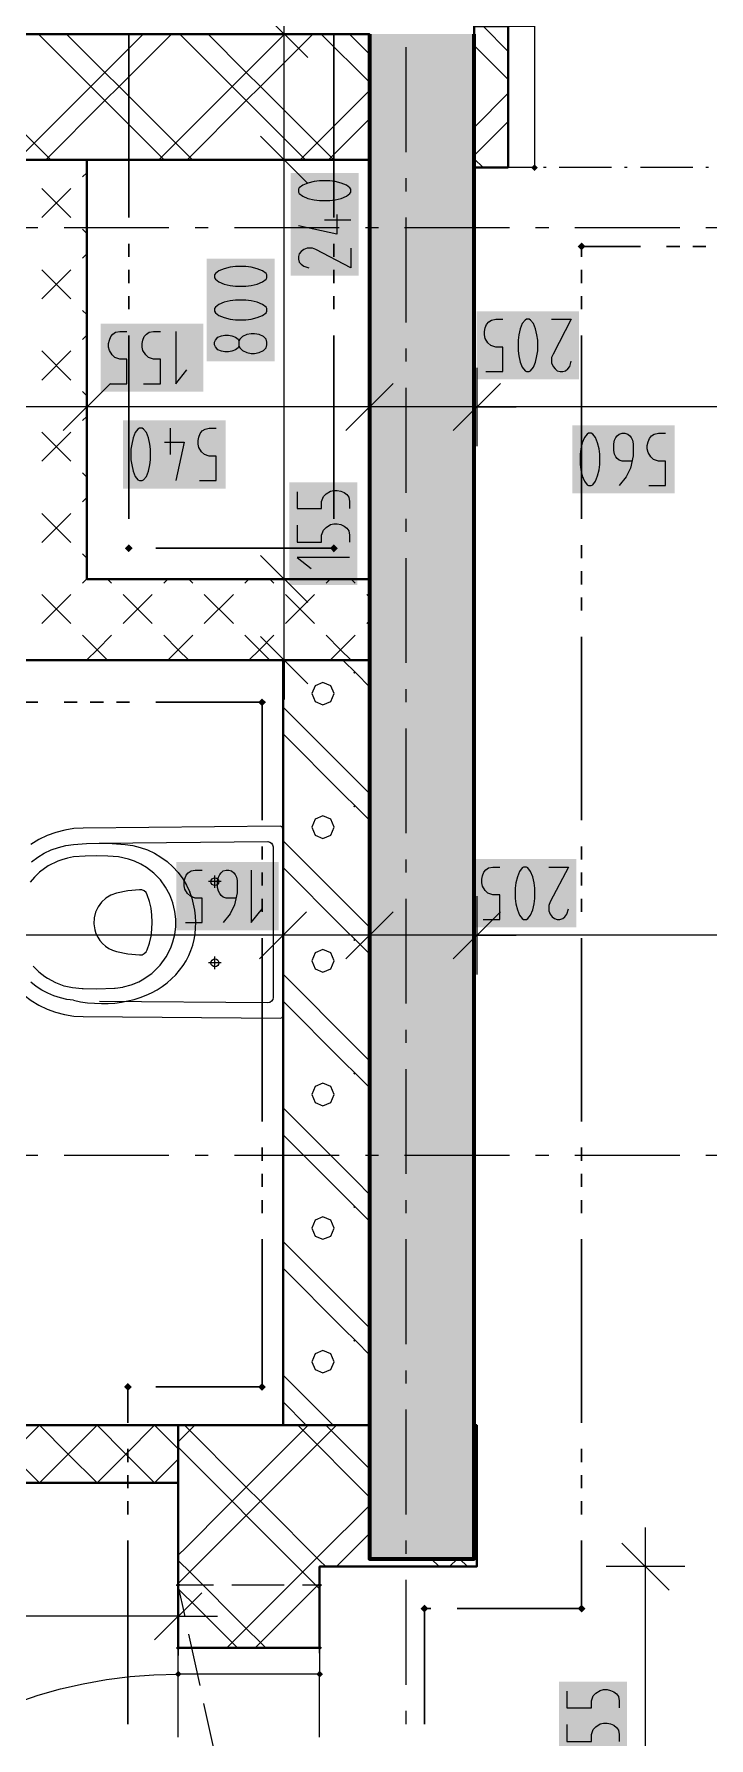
# Model space of a CAD drawing. Header units: millimetres. Extents: x 0 to 594, y 0 to 420.
# Drawn here: x 126.29 to 139.31, y 231.09 to 263.96 of the extents above; entities that cross this region are included whole.
import ezdxf

# ---------------------------------------------------------------- set-up
doc = ezdxf.new("R2010")
doc.units = ezdxf.units.MM
doc.header["$LTSCALE"] = 8
for name, color, linetype in [('PDF_Dvere', 7, 'Continuous'), ('PDF_Instalacni prizdivky', 7, 'Continuous'), ('PDF_Koty delkove', 7, 'Continuous'), ('PDF_Osy hlavni', 7, 'Continuous'), ('PDF_Pozarni useky', 7, 'Continuous'), ('PDF_Preklady', 7, 'Continuous'), ('PDF_Pricky CP', 7, 'Continuous'), ('PDF_Pricky zdene', 7, 'Continuous'), ('PDF_Sanita', 7, 'Continuous'), ('PDF_Steny akusticke', 7, 'Continuous'), ('PDF_Steny obvodove nosne', 7, 'Continuous')]:
    doc.layers.add(name, color=color, linetype=linetype)

msp = doc.modelspace()

# ---------------------------------------------------------------- linework, layer by layer
at = {"layer": 'PDF_Dvere', "lineweight": 25}
for points in [[(135.945, 261.386), (135.44, 261.386), (135.44, 264.115), (135.945, 264.115)], [(131.8, 232.826), (131.8, 232.32), (129.071, 232.32), (129.071, 232.826)]]:
    msp.add_lwpolyline(points, close=True, dxfattribs=at)
for points in [[(136.17, 261.386), (136.119, 261.386)], [(137.434, 261.386), (136.423, 261.386)], [(137.737, 261.386), (137.686, 261.386)], [(139.001, 261.386), (137.99, 261.386)], [(139.304, 261.386), (139.253, 261.386)], [(129.071, 231.105), (129.071, 232.116)], [(131.8, 231.105), (131.8, 232.116)]]:
    msp.add_lwpolyline(points, dxfattribs=at)
msp.add_lwpolyline([(129.071, 223.222), (119.972, 223.222, -0.414213), (129.071, 232.32)], format="xyb", dxfattribs=at)
at = {"layer": 'PDF_Dvere', "lineweight": 25, "transparency": 33554559}
for points in [[(136.009, 261.386), (135.945, 261.322), (135.945, 261.449), (135.882, 261.386)], [(129.071, 232.257), (129.008, 232.32), (129.134, 232.32), (129.071, 232.383)], [(131.8, 232.257), (131.737, 232.32), (131.864, 232.32), (131.8, 232.383)]]:
    msp.add_solid(points, dxfattribs=at)
at = {"layer": 'PDF_Instalacni prizdivky', "lineweight": 40}
msp.add_lwpolyline([(132.761, 237.122), (132.761, 251.882), (131.093, 251.882), (131.093, 237.122)], close=True, dxfattribs=at)
at = {"layer": 'PDF_Instalacni prizdivky', "lineweight": 9}
for points in [[(132.508, 251.625), (132.25, 251.882)], [(132.761, 251.372), (132.508, 251.625)], [(131.864, 251.454), (131.711, 251.391), (131.647, 251.238), (131.711, 251.085)], [(131.711, 251.085), (131.864, 251.021), (132.017, 251.085), (132.08, 251.238), (132.017, 251.391), (131.864, 251.454)], [(132.761, 249.31), (132.508, 249.562), (131.093, 250.978)], [(132.25, 249.304), (131.093, 250.462)], [(132.508, 249.047), (132.25, 249.304)], [(132.761, 248.794), (132.508, 249.047)], [(132.761, 246.732), (132.508, 246.984), (131.093, 248.4)], [(132.508, 246.469), (132.25, 246.726), (131.093, 247.884)], [(132.761, 246.216), (132.508, 246.469)], [(132.761, 244.154), (132.508, 244.406), (131.093, 245.822)], [(132.25, 244.149), (131.093, 245.306)], [(132.508, 243.891), (132.25, 244.149)], [(132.761, 243.638), (132.508, 243.891)], [(132.761, 241.576), (132.508, 241.828), (131.093, 243.244)], [(132.25, 241.571), (131.093, 242.728)], [(132.508, 241.313), (132.25, 241.571)], [(132.761, 241.06), (132.508, 241.313)], [(132.761, 238.998), (132.508, 239.25), (131.093, 240.666)], [(132.25, 238.993), (131.093, 240.15)], [(132.508, 238.735), (132.25, 238.993)], [(132.761, 238.482), (132.508, 238.735)], [(132.058, 237.122), (131.093, 238.088)], [(131.543, 237.122), (131.093, 237.572)]]:
    msp.add_lwpolyline(points, dxfattribs=at)
for points in [[(131.864, 248.877), (131.711, 248.813), (131.647, 248.66), (131.711, 248.507), (131.864, 248.443), (132.017, 248.507), (132.08, 248.66), (132.017, 248.813)], [(131.864, 246.299), (131.711, 246.235), (131.647, 246.082), (131.711, 245.929), (131.864, 245.865), (132.017, 245.929), (132.08, 246.082), (132.017, 246.235)], [(131.864, 243.721), (131.711, 243.657), (131.647, 243.504), (131.711, 243.351), (131.864, 243.287), (132.017, 243.351), (132.08, 243.504), (132.017, 243.657)], [(131.864, 241.143), (131.711, 241.079), (131.647, 240.926), (131.711, 240.773), (131.864, 240.71), (132.017, 240.773), (132.08, 240.926), (132.017, 241.079)], [(131.864, 238.565), (131.711, 238.501), (131.647, 238.348), (131.711, 238.195), (131.864, 238.132), (132.017, 238.195), (132.08, 238.348), (132.017, 238.501)]]:
    msp.add_lwpolyline(points, close=True, dxfattribs=at)
at = {"layer": 'PDF_Instalacni prizdivky', "lineweight": 9, "transparency": 33554559}
for points in [[(132.47, 251.62), (132.447, 251.643), (132.492, 251.643), (132.47, 251.665)], [(132.47, 249.042), (132.447, 249.065), (132.492, 249.065), (132.47, 249.087)], [(132.47, 246.464), (132.447, 246.487), (132.492, 246.487), (132.47, 246.509)], [(132.47, 243.886), (132.447, 243.909), (132.492, 243.909), (132.47, 243.932)], [(132.47, 241.308), (132.447, 241.331), (132.492, 241.331), (132.47, 241.354)], [(132.47, 238.73), (132.447, 238.753), (132.492, 238.753), (132.47, 238.776)]]:
    msp.add_solid(points, dxfattribs=at)
at = {"layer": 'PDF_Koty delkove', "lineweight": 18}
for points in [[(131.115, 251.882), (131.115, 253.449), (131.115, 254.51), (131.115, 256.535), (131.115, 261.537), (131.115, 262.149), (131.115, 263.963), (131.115, 269.372), (131.115, 270.939)], [(131.57, 263.509), (130.66, 264.418)], [(131.874, 263.963), (131.115, 263.963), (130.357, 263.963)], [(131.57, 261.082), (130.66, 261.992)], [(131.874, 261.537), (131.115, 261.537), (130.357, 261.537)], [(132.131, 260.482), (132.131, 260.103), (131.39, 260.266)], [(132.401, 260.374), (131.896, 260.374)], [(131.407, 259.726), (131.39, 259.672), (131.39, 259.618), (131.407, 259.564), (131.441, 259.523), (131.492, 259.483), (131.592, 259.455)], [(132.401, 259.834), (132.401, 259.455), (131.727, 259.807), (131.659, 259.834), (131.558, 259.834), (131.492, 259.807), (131.441, 259.766), (131.407, 259.726)], [(129.788, 258.695), (129.772, 258.668), (129.772, 258.614), (129.788, 258.587), (129.856, 258.533), (129.957, 258.493), (130.075, 258.465), (130.175, 258.452), (130.377, 258.452), (130.478, 258.465), (130.597, 258.493), (130.698, 258.533), (130.765, 258.587), (130.783, 258.614), (130.783, 258.668), (130.765, 258.695), (130.698, 258.749), (130.597, 258.789), (130.478, 258.816), (130.377, 258.83)], [(130.377, 258.83), (130.175, 258.83), (130.075, 258.816), (129.957, 258.789), (129.856, 258.749), (129.788, 258.695)], [(135.008, 257.451), (135.332, 257.451), (135.332, 257.922), (135.197, 257.922), (135.103, 257.957), (135.048, 258.007), (134.995, 258.091), (134.981, 258.158), (134.981, 258.225), (134.995, 258.293), (135.022, 258.36), (135.062, 258.41), (135.116, 258.445), (135.197, 258.462), (135.332, 258.462)], [(135.994, 257.754), (136.008, 257.854), (136.008, 258.057), (135.994, 258.158), (135.966, 258.276), (135.926, 258.377), (135.872, 258.445), (135.845, 258.462), (135.791, 258.462), (135.764, 258.445), (135.71, 258.377), (135.67, 258.276), (135.643, 258.158), (135.629, 258.057)], [(136.277, 258.462), (136.656, 258.462), (136.304, 257.788), (136.277, 257.72), (136.277, 257.619), (136.304, 257.552), (136.345, 257.502), (136.385, 257.467), (136.439, 257.451), (136.493, 257.451), (136.547, 257.467), (136.588, 257.502), (136.628, 257.552), (136.656, 257.652)], [(127.755, 257.217), (128.079, 257.217), (128.079, 257.688), (127.943, 257.688), (127.849, 257.722), (127.795, 257.773), (127.742, 257.857), (127.728, 257.923), (127.728, 257.991), (127.742, 258.059), (127.768, 258.126), (127.809, 258.176), (127.862, 258.211), (127.943, 258.228), (128.079, 258.228)], [(128.403, 257.217), (128.727, 257.217), (128.727, 257.688), (128.591, 257.688), (128.497, 257.722), (128.443, 257.773), (128.39, 257.857), (128.376, 257.923), (128.376, 257.991), (128.39, 258.059), (128.416, 258.126), (128.457, 258.176), (128.51, 258.211), (128.591, 258.228), (128.727, 258.228)], [(129.024, 258.228), (129.024, 257.217), (129.239, 257.486)], [(130.243, 257.939), (130.226, 257.912), (130.175, 257.872), (130.108, 257.845), (130.041, 257.831), (129.973, 257.831), (129.906, 257.845), (129.838, 257.872), (129.788, 257.926), (129.772, 257.966), (129.772, 258.02), (129.788, 258.06), (129.838, 258.115), (129.906, 258.141), (129.973, 258.155), (130.041, 258.155), (130.108, 258.141), (130.175, 258.115), (130.226, 258.074), (130.243, 258.047)], [(135.629, 258.057), (135.629, 257.854), (135.643, 257.754), (135.67, 257.636), (135.71, 257.535), (135.764, 257.467), (135.791, 257.451), (135.845, 257.451), (135.872, 257.467), (135.926, 257.535), (135.966, 257.636), (135.994, 257.754)], [(127.307, 257.527), (127.307, 256.769), (127.307, 256.01)], [(132.761, 257.527), (132.761, 256.769), (132.761, 256.01)], [(134.833, 257.527), (134.833, 256.769), (134.833, 256.01)], [(134.833, 257.527), (134.833, 256.769), (134.833, 256.01)], [(127.762, 257.224), (126.852, 256.314)], [(133.216, 257.224), (132.306, 256.314)], [(135.288, 257.224), (134.378, 256.314)], [(135.288, 257.224), (134.378, 256.314)], [(134.833, 256.769), (132.761, 256.769), (131.508, 256.769), (127.307, 256.769), (125.74, 256.769), (122.609, 256.769), (111.462, 256.769), (108.553, 256.769), (107.032, 256.769), (104.707, 256.769), (101.879, 256.769)], [(134.833, 256.769), (134.075, 256.769)], [(134.833, 256.769), (135.592, 256.769)], [(272.881, 256.769), (216.974, 256.769), (209.19, 256.769), (201.81, 256.769), (163.798, 256.769), (162.332, 256.769), (149.594, 256.769), (140.495, 256.769), (134.833, 256.769)], [(128.159, 255.952), (128.159, 255.75), (128.173, 255.65), (128.2, 255.532), (128.24, 255.43), (128.294, 255.363), (128.321, 255.347), (128.375, 255.347), (128.402, 255.363), (128.456, 255.43), (128.496, 255.532), (128.524, 255.65), (128.538, 255.75), (128.538, 255.952), (128.524, 256.053), (128.496, 256.172), (128.456, 256.273), (128.402, 256.34), (128.375, 256.358), (128.321, 256.358), (128.294, 256.34), (128.24, 256.273), (128.2, 256.172), (128.173, 256.053), (128.159, 255.952)], [(128.915, 256.358), (128.915, 255.852)], [(129.482, 255.347), (129.806, 255.347), (129.806, 255.818), (129.671, 255.818), (129.577, 255.852), (129.523, 255.903), (129.469, 255.987), (129.455, 256.053), (129.455, 256.121), (129.469, 256.189), (129.496, 256.255), (129.536, 256.306), (129.59, 256.34), (129.671, 256.358), (129.806, 256.358)], [(137.191, 255.959), (137.164, 256.077), (137.123, 256.178), (137.07, 256.246), (137.042, 256.263), (136.989, 256.263), (136.961, 256.246), (136.908, 256.178), (136.867, 256.077), (136.841, 255.959), (136.827, 255.858)], [(137.826, 255.723), (137.637, 255.723), (137.583, 255.741), (137.542, 255.774), (137.515, 255.808), (137.489, 255.858), (137.475, 255.926), (137.475, 256.06), (137.489, 256.128), (137.515, 256.178), (137.542, 256.212), (137.583, 256.246), (137.637, 256.263), (137.69, 256.263), (137.745, 256.246), (137.785, 256.212), (137.812, 256.178), (137.839, 256.128), (137.853, 256.06), (137.853, 255.824), (137.799, 255.589), (137.718, 255.42), (137.583, 255.252)], [(138.15, 255.252), (138.474, 255.252), (138.474, 255.723), (138.338, 255.723), (138.244, 255.758), (138.19, 255.808), (138.137, 255.892), (138.123, 255.959), (138.123, 256.027), (138.137, 256.094), (138.163, 256.161), (138.204, 256.212), (138.257, 256.246), (138.338, 256.263), (138.474, 256.263)], [(128.807, 256.088), (129.186, 256.088), (129.023, 255.347)], [(136.827, 255.858), (136.827, 255.656), (136.841, 255.556), (136.867, 255.437), (136.908, 255.336), (136.961, 255.268), (136.989, 255.252), (137.042, 255.252), (137.07, 255.268), (137.123, 255.336), (137.164, 255.437), (137.191, 255.556), (137.205, 255.656), (137.205, 255.858), (137.191, 255.959)], [(131.367, 255.134), (131.367, 254.81), (131.838, 254.81), (131.838, 254.945), (131.872, 255.039), (131.923, 255.093), (132.007, 255.146), (132.074, 255.16), (132.141, 255.16)], [(132.141, 255.16), (132.209, 255.146), (132.276, 255.12), (132.326, 255.079), (132.361, 255.026), (132.378, 254.945), (132.378, 254.81)], [(131.367, 254.485), (131.367, 254.161), (131.838, 254.161), (131.838, 254.297), (131.872, 254.391), (131.923, 254.445), (132.007, 254.498), (132.074, 254.512), (132.141, 254.512), (132.209, 254.498), (132.276, 254.472), (132.326, 254.431), (132.361, 254.378), (132.378, 254.297), (132.378, 254.161)], [(131.57, 252.994), (130.66, 253.904)], [(132.378, 253.864), (131.367, 253.864), (131.636, 253.649)], [(131.874, 253.449), (131.115, 253.449), (130.357, 253.449)], [(131.57, 251.427), (130.66, 252.337)], [(131.874, 251.882), (131.115, 251.882), (130.357, 251.882)], [(131.115, 251.882), (131.115, 251.124)], [(134.953, 246.882), (135.277, 246.882), (135.277, 247.353), (135.142, 247.353), (135.048, 247.387), (134.994, 247.438), (134.94, 247.521), (134.927, 247.588), (134.927, 247.656), (134.94, 247.724), (134.967, 247.79), (135.008, 247.841), (135.061, 247.875), (135.142, 247.892), (135.277, 247.892)], [(135.588, 247.185), (135.615, 247.067), (135.656, 246.965), (135.709, 246.898), (135.737, 246.882), (135.79, 246.882), (135.818, 246.898), (135.871, 246.965), (135.912, 247.067), (135.939, 247.185), (135.953, 247.285), (135.953, 247.487), (135.939, 247.588), (135.912, 247.706), (135.871, 247.808), (135.818, 247.875), (135.79, 247.892), (135.737, 247.892), (135.709, 247.875), (135.656, 247.808), (135.615, 247.706), (135.588, 247.588), (135.575, 247.487)], [(136.223, 247.892), (136.601, 247.892), (136.249, 247.218), (136.223, 247.15), (136.223, 247.049), (136.249, 246.983), (136.29, 246.932), (136.33, 246.898), (136.385, 246.882), (136.438, 246.882), (136.492, 246.898), (136.533, 246.932), (136.573, 246.983), (136.601, 247.083)], [(129.211, 246.823), (129.535, 246.823), (129.535, 247.294), (129.4, 247.294), (129.306, 247.329), (129.252, 247.379), (129.198, 247.463), (129.184, 247.53), (129.184, 247.598), (129.198, 247.665), (129.225, 247.732), (129.265, 247.783), (129.319, 247.817), (129.4, 247.834), (129.535, 247.834)], [(130.183, 247.294), (129.994, 247.294), (129.94, 247.312), (129.9, 247.345), (129.873, 247.379), (129.846, 247.429), (129.832, 247.497), (129.832, 247.631), (129.846, 247.699), (129.873, 247.749), (129.9, 247.783), (129.94, 247.817), (129.994, 247.834)], [(129.994, 247.834), (130.048, 247.834), (130.102, 247.817), (130.143, 247.783), (130.169, 247.749), (130.197, 247.699), (130.211, 247.631), (130.211, 247.395), (130.156, 247.16), (130.075, 246.991), (129.94, 246.823)], [(130.48, 247.834), (130.48, 246.823), (130.696, 247.092)], [(131.093, 247.333), (131.093, 246.575), (131.093, 245.817)], [(132.761, 247.333), (132.761, 246.575), (132.761, 245.817)], [(134.833, 247.333), (134.833, 246.575), (134.833, 245.817)], [(134.833, 247.333), (134.833, 246.575), (134.833, 245.817)], [(135.575, 247.487), (135.575, 247.285), (135.588, 247.185)], [(131.548, 247.03), (130.638, 246.12)], [(133.216, 247.03), (132.306, 246.12)], [(135.288, 247.03), (134.378, 246.12)], [(135.288, 247.03), (134.378, 246.12)], [(134.833, 246.575), (132.761, 246.575), (131.093, 246.575), (128.882, 246.575), (121.61, 246.575), (108.548, 246.575), (107.032, 246.575)], [(134.833, 246.575), (134.075, 246.575)], [(134.833, 246.575), (135.592, 246.575)], [(265.501, 246.575), (188.87, 246.575), (181.49, 246.575), (173.705, 246.575), (163.798, 246.575), (162.332, 246.575), (134.833, 246.575)], [(138.088, 234.393), (138.088, 235.151)], [(138.543, 233.938), (137.633, 234.848)], [(129.071, 234.195), (129.071, 233.436), (129.071, 232.678)], [(138.846, 234.393), (138.088, 234.393), (137.33, 234.393)], [(138.088, 221.2), (138.088, 227.771), (138.088, 234.393)], [(129.526, 233.891), (128.616, 232.981)], [(129.071, 233.436), (125.837, 233.436), (119.568, 233.436), (105.06, 233.436), (90.907, 233.436), (82.87, 233.436), (77.309, 233.436)], [(129.071, 233.436), (129.829, 233.436)], [(136.571, 231.993), (136.571, 231.669), (137.043, 231.669), (137.043, 231.805), (137.077, 231.899), (137.128, 231.953), (137.211, 232.006), (137.278, 232.02), (137.346, 232.02), (137.414, 232.006), (137.48, 231.98), (137.531, 231.939), (137.565, 231.886), (137.582, 231.805), (137.582, 231.669)], [(136.571, 231.345), (136.571, 231.021), (137.043, 231.021), (137.043, 231.157), (137.077, 231.251), (137.128, 231.305), (137.211, 231.358), (137.278, 231.372)], [(137.278, 231.372), (137.346, 231.372), (137.414, 231.358), (137.48, 231.332), (137.531, 231.291), (137.565, 231.238), (137.582, 231.157), (137.582, 231.021)]]:
    msp.add_lwpolyline(points, dxfattribs=at)
for points in [[(131.996, 261.13), (131.794, 261.13), (131.694, 261.116), (131.575, 261.089), (131.474, 261.049), (131.407, 260.995), (131.39, 260.968), (131.39, 260.914), (131.407, 260.887), (131.474, 260.833), (131.575, 260.793), (131.694, 260.765), (131.794, 260.751), (131.996, 260.751), (132.097, 260.765), (132.215, 260.793), (132.316, 260.833), (132.384, 260.887), (132.401, 260.914), (132.401, 260.968), (132.384, 260.995), (132.316, 261.049), (132.215, 261.089), (132.097, 261.116)], [(130.377, 259.478), (130.175, 259.478), (130.075, 259.464), (129.957, 259.437), (129.856, 259.397), (129.788, 259.343), (129.772, 259.316), (129.772, 259.262), (129.788, 259.235), (129.856, 259.181), (129.957, 259.141), (130.075, 259.113), (130.175, 259.1), (130.377, 259.1), (130.478, 259.113), (130.597, 259.141), (130.698, 259.181), (130.765, 259.235), (130.783, 259.262), (130.783, 259.316), (130.765, 259.343), (130.698, 259.397), (130.597, 259.437), (130.478, 259.464)], [(130.546, 258.182), (130.478, 258.182), (130.394, 258.168), (130.311, 258.128), (130.26, 258.074), (130.243, 258.047), (130.243, 257.939), (130.26, 257.912), (130.311, 257.858), (130.394, 257.817), (130.478, 257.803), (130.546, 257.803), (130.63, 257.817), (130.715, 257.858), (130.765, 257.912), (130.783, 257.966), (130.783, 258.02), (130.765, 258.074), (130.715, 258.128), (130.63, 258.168)]]:
    msp.add_lwpolyline(points, close=True, dxfattribs=at)
at = {"layer": 'PDF_Koty delkove', "color": 7, "lineweight": 18, "true_color": 0xffffff, "transparency": 33554559}
for points in [[(132.553, 259.304), (132.553, 261.281), (131.239, 259.304), (131.239, 261.281)], [(130.934, 257.652), (130.934, 259.629), (129.62, 257.652), (129.62, 259.629)], [(136.807, 258.614), (134.83, 258.614), (136.807, 257.299), (134.83, 257.299)], [(129.554, 258.379), (127.577, 258.379), (129.554, 257.065), (127.577, 257.065)], [(129.985, 256.509), (128.008, 256.509), (129.985, 255.195), (128.008, 255.195)], [(138.653, 256.415), (136.675, 256.415), (138.653, 255.101), (136.675, 255.101)], [(132.529, 253.334), (132.529, 255.312), (131.215, 253.334), (131.215, 255.312)], [(131.01, 247.986), (129.033, 247.986), (131.01, 246.672), (129.033, 246.672)], [(136.753, 248.044), (134.775, 248.044), (136.753, 246.73), (134.775, 246.73)], [(137.734, 230.194), (137.734, 232.172), (136.42, 230.194), (136.42, 232.172)]]:
    msp.add_solid(points, dxfattribs=at)
at = {"layer": 'PDF_Osy hlavni', "lineweight": 18}
for points in [[(133.469, 261.686), (133.469, 263.708)], [(133.469, 260.928), (133.469, 261.181)], [(133.469, 258.401), (133.469, 260.423)], [(126.363, 260.223), (126.111, 260.223)], [(128.891, 260.223), (126.869, 260.223)], [(129.649, 260.223), (129.396, 260.223)], [(132.176, 260.223), (130.155, 260.223)], [(132.935, 260.223), (132.682, 260.223)], [(135.462, 260.223), (133.44, 260.223)], [(136.22, 260.223), (135.968, 260.223)], [(138.748, 260.223), (136.726, 260.223)], [(139.506, 260.223), (139.253, 260.223)], [(133.469, 257.643), (133.469, 257.895)], [(133.469, 255.115), (133.469, 257.137)], [(133.469, 254.357), (133.469, 254.61)], [(133.469, 251.83), (133.469, 253.851)], [(133.469, 251.071), (133.469, 251.324)], [(133.469, 248.544), (133.469, 250.566)], [(133.469, 247.786), (133.469, 248.038)], [(133.469, 245.258), (133.469, 247.28)], [(133.469, 244.5), (133.469, 244.753)], [(133.469, 241.973), (133.469, 243.995)], [(126.363, 242.329), (126.111, 242.329)], [(128.891, 242.329), (126.869, 242.329)], [(129.649, 242.329), (129.396, 242.329)], [(132.176, 242.329), (130.155, 242.329)], [(132.935, 242.329), (132.682, 242.329)], [(135.462, 242.329), (133.44, 242.329)], [(136.22, 242.329), (135.968, 242.329)], [(138.748, 242.329), (136.726, 242.329)], [(139.506, 242.329), (139.253, 242.329)], [(133.469, 241.214), (133.469, 241.467)], [(133.469, 238.687), (133.469, 240.709)], [(133.469, 237.929), (133.469, 238.181)], [(133.469, 235.401), (133.469, 237.423)], [(133.469, 234.643), (133.469, 234.896)], [(133.469, 232.116), (133.469, 234.138)], [(133.469, 231.357), (133.469, 231.61)]]:
    msp.add_lwpolyline(points, dxfattribs=at)
at = {"layer": 'PDF_Pozarni useky', "lineweight": 30}
for points in [[(128.116, 260.423), (128.116, 263.961)], [(132.075, 260.423), (132.075, 263.961)], [(128.116, 259.664), (128.116, 259.917)], [(132.075, 259.664), (132.075, 259.917)], [(137.99, 259.867), (136.855, 259.867), (136.855, 259.664)], [(138.748, 259.867), (138.495, 259.867)], [(139.253, 259.867), (139.001, 259.867)], [(128.116, 259.159), (128.116, 259.412)], [(132.075, 259.159), (132.075, 259.412)], [(136.855, 259.159), (136.855, 259.412)], [(128.116, 258.654), (128.116, 258.906)], [(132.075, 258.654), (132.075, 258.906)], [(136.855, 258.654), (136.855, 258.906)], [(128.116, 254.61), (128.116, 258.148)], [(132.075, 254.61), (132.075, 258.148)], [(136.855, 254.61), (136.855, 258.148)], [(128.116, 254.042), (128.116, 254.104)], [(128.133, 254.042), (128.116, 254.042)], [(132.075, 254.042), (128.638, 254.042)], [(132.075, 254.042), (132.075, 254.104)], [(136.855, 253.851), (136.855, 254.104)], [(136.855, 253.346), (136.855, 253.599)], [(136.855, 252.84), (136.855, 253.093)], [(126.363, 251.071), (125.076, 251.071), (125.076, 252.335)], [(136.855, 248.797), (136.855, 252.335)], [(127.122, 251.071), (126.869, 251.071)], [(127.627, 251.071), (127.374, 251.071)], [(128.133, 251.071), (127.88, 251.071)], [(130.688, 248.797), (130.688, 251.071), (128.638, 251.071)], [(130.688, 248.038), (130.688, 248.291)], [(136.855, 248.038), (136.855, 248.291)], [(130.688, 247.533), (130.688, 247.786)], [(136.855, 247.533), (136.855, 247.786)], [(130.688, 247.027), (130.688, 247.28)], [(136.855, 247.027), (136.855, 247.28)], [(130.688, 242.984), (130.688, 246.522)], [(136.855, 242.984), (136.855, 246.522)], [(130.688, 242.225), (130.688, 242.478)], [(136.855, 242.225), (136.855, 242.478)], [(130.688, 241.72), (130.688, 241.973)], [(136.855, 241.72), (136.855, 241.973)], [(130.688, 241.214), (130.688, 241.467)], [(136.855, 241.214), (136.855, 241.467)], [(130.688, 240.709), (130.688, 237.86), (128.638, 237.86)], [(136.855, 237.17), (136.855, 240.709)], [(128.1, 237.17), (128.1, 237.86)], [(128.133, 237.86), (128.1, 237.86)], [(128.1, 236.412), (128.1, 236.665)], [(136.855, 236.412), (136.855, 236.665)], [(128.1, 235.907), (128.1, 236.16)], [(136.855, 235.907), (136.855, 236.16)], [(128.1, 235.401), (128.1, 235.654)], [(136.855, 235.401), (136.855, 235.654)], [(128.1, 231.357), (128.1, 234.896)], [(136.855, 234.896), (136.855, 233.584), (134.451, 233.584)], [(133.946, 233.584), (133.822, 233.584)], [(133.822, 231.357), (133.822, 233.584)]]:
    msp.add_lwpolyline(points, dxfattribs=at)
at = {"layer": 'PDF_Pozarni useky', "lineweight": 30, "transparency": 33554559}
for points in [[(136.931, 259.867), (136.855, 259.791), (136.855, 259.943), (136.78, 259.867)], [(136.855, 259.791), (136.78, 259.867), (136.931, 259.867), (136.855, 259.943)], [(128.192, 254.042), (128.116, 253.966), (128.116, 254.117), (128.041, 254.042)], [(128.116, 253.966), (128.041, 254.042), (128.192, 254.042), (128.116, 254.117)], [(132.151, 254.042), (132.075, 253.966), (132.075, 254.117), (131.999, 254.042)], [(132.075, 253.966), (131.999, 254.042), (132.151, 254.042), (132.075, 254.117)], [(130.688, 250.995), (130.613, 251.071), (130.764, 251.071), (130.688, 251.146)], [(130.764, 251.071), (130.688, 250.995), (130.688, 251.146), (130.613, 251.071)], [(128.1, 237.784), (128.025, 237.86), (128.176, 237.86), (128.1, 237.936)], [(128.176, 237.86), (128.1, 237.784), (128.1, 237.936), (128.025, 237.86)], [(130.764, 237.86), (130.688, 237.784), (130.688, 237.936), (130.613, 237.86)], [(130.688, 237.784), (130.613, 237.86), (130.764, 237.86), (130.688, 237.936)], [(133.898, 233.584), (133.822, 233.508), (133.822, 233.66), (133.747, 233.584)], [(133.822, 233.508), (133.747, 233.584), (133.898, 233.584), (133.822, 233.66)], [(136.931, 233.584), (136.855, 233.508), (136.855, 233.66), (136.78, 233.584)], [(136.855, 233.508), (136.78, 233.584), (136.931, 233.584), (136.855, 233.66)]]:
    msp.add_solid(points, dxfattribs=at)
at = {"layer": 'PDF_Preklady', "lineweight": 18}
for points in [[(129.203, 233.434), (129.071, 234.039)], [(129.75, 234.039), (129.071, 234.039)], [(131.115, 234.039), (130.104, 234.039)], [(131.8, 234.039), (131.469, 234.039)], [(129.071, 232.826), (129.071, 233.733)], [(131.8, 232.826), (131.8, 233.733)], [(129.493, 232.101), (129.278, 233.088)], [(129.071, 232.722), (129.071, 232.826)], [(131.8, 232.722), (131.8, 232.826)], [(129.071, 231.357), (129.071, 232.368)], [(131.8, 231.357), (131.8, 232.368)], [(129.783, 230.767), (129.568, 231.755)]]:
    msp.add_lwpolyline(points, dxfattribs=at)
at = {"layer": 'PDF_Preklady', "lineweight": 18, "transparency": 33554559}
for points in [[(129.116, 234.039), (129.071, 233.993), (129.071, 234.084), (129.025, 234.039)], [(129.071, 233.993), (129.025, 234.039), (129.116, 234.039), (129.071, 234.084)], [(129.081, 233.994), (129.026, 234.029), (129.115, 234.049), (129.061, 234.083)], [(131.8, 233.993), (131.755, 234.039), (131.846, 234.039), (131.8, 234.084)], [(131.846, 234.039), (131.8, 233.993), (131.8, 234.084), (131.755, 234.039)], [(129.071, 232.78), (129.025, 232.826), (129.116, 232.826), (129.071, 232.871)], [(129.071, 232.78), (129.025, 232.826), (129.116, 232.826), (129.071, 232.871)], [(131.8, 232.78), (131.755, 232.826), (131.846, 232.826), (131.8, 232.871)], [(131.8, 232.78), (131.755, 232.826), (131.846, 232.826), (131.8, 232.871)]]:
    msp.add_solid(points, dxfattribs=at)
at = {"layer": 'PDF_Pricky CP', "lineweight": 40}
for points in [[(127.307, 253.449), (127.307, 261.537), (125.74, 261.537), (125.74, 251.882), (127.307, 251.882)], [(127.307, 251.882), (131.093, 251.882), (132.761, 251.882), (132.761, 253.449), (127.307, 253.449)]]:
    msp.add_lwpolyline(points, dxfattribs=at)
at = {"layer": 'PDF_Pricky CP', "lineweight": 9}
for points in [[(127.307, 261.289), (127.223, 261.206)], [(127.001, 260.423), (126.44, 260.984)], [(127.001, 260.984), (126.44, 260.423)], [(127.307, 260.117), (127.223, 260.2)], [(127.307, 259.722), (127.223, 259.639)], [(127.001, 258.856), (126.44, 259.417)], [(127.001, 259.417), (126.44, 258.856)], [(127.307, 258.55), (127.223, 258.633)], [(127.307, 258.155), (127.223, 258.072)], [(127.001, 257.289), (126.44, 257.85)], [(127.001, 257.85), (126.44, 257.289)], [(127.307, 256.983), (127.223, 257.066)], [(127.307, 256.588), (127.223, 256.505)], [(127.001, 255.722), (126.44, 256.283)], [(127.001, 256.283), (126.44, 255.722)], [(127.307, 255.416), (127.223, 255.499)], [(127.307, 255.021), (127.223, 254.938)], [(127.001, 254.155), (126.44, 254.716)], [(127.001, 254.716), (126.44, 254.155)], [(127.307, 253.849), (127.223, 253.932)], [(127.001, 252.588), (126.44, 253.149)], [(127.001, 253.149), (126.44, 252.588)], [(127.307, 253.454), (127.223, 253.371)], [(127.784, 253.371), (127.706, 253.449)], [(128.568, 252.588), (128.007, 253.149)], [(128.568, 253.149), (128.007, 252.588)], [(128.869, 253.449), (128.79, 253.371)], [(129.351, 253.371), (129.273, 253.449)], [(130.135, 252.588), (129.574, 253.149)], [(130.135, 253.149), (129.574, 252.588)], [(130.436, 253.449), (130.357, 253.371)], [(130.918, 253.371), (130.84, 253.449)], [(131.702, 252.588), (131.141, 253.149)], [(131.702, 253.149), (131.141, 252.588)], [(132.003, 253.449), (131.924, 253.371)], [(132.485, 253.371), (132.407, 253.449)], [(132.761, 253.096), (132.708, 253.149)], [(132.761, 252.641), (132.708, 252.588)], [(127.307, 252.282), (127.223, 252.365)], [(127.307, 251.887), (127.504, 252.085), (127.784, 252.365)], [(127.706, 251.882), (127.504, 252.085), (127.307, 252.282)], [(129.273, 251.882), (129.071, 252.085), (128.79, 252.365)], [(128.869, 251.882), (129.071, 252.085), (129.351, 252.365)], [(130.84, 251.882), (130.638, 252.085), (130.357, 252.365)], [(130.436, 251.882), (130.638, 252.085), (130.918, 252.365)], [(132.407, 251.882), (132.205, 252.085), (131.924, 252.365)], [(132.003, 251.882), (132.205, 252.085), (132.485, 252.365)], [(127.307, 251.887), (127.302, 251.882)]]:
    msp.add_lwpolyline(points, dxfattribs=at)
at = {"layer": 'PDF_Pricky zdene', "lineweight": 40}
msp.add_lwpolyline([(123.612, 236.01), (123.612, 237.122), (125.886, 237.122), (129.071, 237.122), (129.071, 236.01), (125.886, 236.01), (123.612, 236.01)], dxfattribs=at)
at = {"layer": 'PDF_Pricky zdene', "lineweight": 9}
for points in [[(129.071, 236.667), (128.616, 237.122), (128.06, 236.566), (127.504, 236.01), (126.948, 236.566), (126.392, 237.122), (125.836, 236.566), (125.28, 236.01), (124.724, 236.566), (124.168, 237.122)], [(129.071, 236.465), (128.616, 236.01), (128.06, 236.566), (127.504, 237.122), (126.948, 236.566), (126.392, 236.01), (125.836, 236.566), (125.28, 237.122)]]:
    msp.add_lwpolyline(points, dxfattribs=at)
at = {"layer": 'PDF_Sanita', "lineweight": 25}
msp.add_lwpolyline([(125.433, 246.807, 0.409108), (127.238, 245.005), (131.043, 244.975), (131.044, 244.975), (131.079, 244.99), (131.094, 245.025), (131.092, 248.63), (131.092, 248.63), (131.076, 248.666), (131.04, 248.68), (127.235, 248.644), (127.056, 248.634), (126.88, 248.606), (126.707, 248.561), (126.54, 248.5), (126.38, 248.422), (126.227, 248.329)], format="xyb", dxfattribs=at)
for points in [[(126.24, 247.994), (126.359, 248.082), (126.486, 248.158), (126.62, 248.221), (126.759, 248.271), (126.903, 248.306), (127.048, 248.327), (127.299, 248.346), (127.549, 248.352), (127.798, 248.346), (128.049, 248.328), (128.194, 248.307), (128.338, 248.272), (128.477, 248.222), (128.611, 248.16), (128.738, 248.084), (128.858, 247.996), (128.968, 247.896), (129.068, 247.786), (129.157, 247.667), (129.233, 247.54), (129.297, 247.407)], [(127.548, 248.352), (130.798, 248.382), (130.836, 248.375), (130.869, 248.353), (130.892, 248.321), (130.9, 248.282), (130.9, 248.281), (130.902, 245.374), (130.902, 245.373), (130.894, 245.334), (130.872, 245.301), (130.839, 245.28), (130.8, 245.272), (127.551, 245.298)], [(126.272, 245.981), (126.38, 245.873), (126.499, 245.779), (126.549, 245.746), (126.703, 245.663), (126.866, 245.603), (126.872, 245.601), (127.032, 245.567), (127.219, 245.549), (127.219, 245.549), (127.239, 245.548), (127.502, 245.542), (127.84, 245.554), (127.851, 245.555), (128.001, 245.576), (128.013, 245.578), (128.164, 245.62), (128.309, 245.68), (128.372, 245.713), (128.559, 245.84), (128.721, 245.999), (128.837, 246.159), (128.928, 246.336), (128.969, 246.45), (129.004, 246.593), (129.023, 246.74), (129.024, 246.888), (129.008, 247.035), (128.969, 247.2), (128.909, 247.358), (128.828, 247.506), (128.728, 247.643), (128.603, 247.773), (128.46, 247.883), (128.46, 247.883), (128.348, 247.95), (128.23, 248.006), (128.114, 248.046), (127.921, 248.088), (127.715, 248.103), (127.715, 248.103), (127.488, 248.108), (127.278, 248.103), (127.052, 248.087), (126.937, 248.065), (126.825, 248.034), (126.825, 248.034), (126.746, 248.004), (126.746, 248.004), (126.562, 247.912), (126.395, 247.79), (126.299, 247.698), (126.213, 247.597)], [(129.899, 247.61), (129.657, 247.61)], [(129.778, 247.489), (129.778, 247.731)], [(131.092, 247.611), (131.092, 247.586)], [(128.564, 246.69), (128.57, 246.826), (128.564, 246.961), (128.546, 247.096), (128.515, 247.228), (128.473, 247.357), (128.45, 247.398), (128.414, 247.43), (128.371, 247.45), (128.323, 247.455), (128.099, 247.432), (127.878, 247.387), (127.879, 247.387), (127.772, 247.348), (127.675, 247.29), (127.591, 247.213), (127.523, 247.122), (127.475, 247.019), (127.447, 246.909), (127.442, 246.796), (127.459, 246.683), (127.483, 246.609), (127.517, 246.539), (127.56, 246.474), (127.612, 246.415), (127.67, 246.364), (127.735, 246.321), (127.805, 246.288), (127.88, 246.264), (127.879, 246.264), (128.1, 246.219), (128.324, 246.196), (128.372, 246.201), (128.415, 246.221), (128.451, 246.253), (128.474, 246.295)], [(128.474, 246.295), (128.516, 246.424), (128.546, 246.556), (128.564, 246.69)], [(129.9, 246.043), (129.658, 246.043)], [(129.779, 245.922), (129.779, 246.164)], [(131.093, 246.069), (131.093, 246.044)], [(127.051, 245.322), (126.923, 245.339), (126.796, 245.368), (126.673, 245.408), (126.553, 245.458), (126.438, 245.519), (126.328, 245.589), (126.225, 245.668)], [(128.211, 245.637), (128.232, 245.645)]]:
    msp.add_lwpolyline(points, dxfattribs=at)
for centre, radius in [((129.778, 247.61), 0.0759), ((129.779, 246.043), 0.0758)]:
    msp.add_circle(centre, radius, dxfattribs=at)
msp.add_ellipse((127.257, 247.117), major_axis=(-2.024, 0.918), ratio=0.799291, start_param=1.82279, end_param=3.813838, dxfattribs=at)
at = {"layer": 'PDF_Steny akusticke', "lineweight": 40}
for points in [[(135.44, 264.115), (134.935, 264.115), (134.783, 264.115), (134.783, 263.963), (134.783, 261.386), (134.833, 261.386), (135.44, 261.386)], [(135.44, 264.115), (135.44, 261.386)], [(104.707, 263.963), (104.707, 261.537), (106.021, 261.537), (125.74, 261.537), (127.307, 261.537), (132.761, 261.537), (132.761, 263.963), (124.623, 263.963), (123.056, 263.963), (107.285, 263.963)], [(131.8, 232.826), (131.8, 234.039), (131.8, 234.393), (134.833, 234.393), (134.833, 237.122), (134.783, 237.122), (134.783, 234.544), (132.761, 234.544), (132.761, 237.122), (131.093, 237.122), (129.071, 237.122), (129.071, 236.01), (129.071, 235.555)], [(129.071, 235.555), (129.071, 234.039), (129.071, 232.826)], [(131.8, 232.826), (129.071, 232.826)]]:
    msp.add_lwpolyline(points, dxfattribs=at)
at = {"layer": 'PDF_Steny akusticke', "lineweight": 9}
for points in [[(135.44, 263.63), (134.955, 264.115)], [(126.614, 261.537), (125.199, 262.953), (124.926, 263.225), (124.188, 263.963)], [(125.967, 261.537), (127.383, 262.953), (127.656, 263.225), (128.394, 263.963)], [(126.513, 261.537), (127.656, 262.68), (127.383, 262.953), (126.372, 263.963)], [(129.344, 261.537), (127.928, 262.953), (127.656, 263.225), (126.918, 263.963)], [(127.656, 262.68), (127.928, 262.953), (128.939, 263.963)], [(130.112, 262.953), (129.101, 263.963)], [(132.073, 261.537), (130.658, 262.953), (130.385, 263.225), (129.647, 263.963)], [(130.112, 262.953), (130.385, 263.225), (131.123, 263.963)], [(130.385, 262.68), (130.658, 262.953), (131.669, 263.963)], [(132.761, 263.033), (131.831, 263.963)], [(132.761, 263.579), (132.377, 263.963)], [(135.44, 263.084), (134.783, 263.741)], [(128.798, 261.537), (127.656, 262.68)], [(129.243, 261.537), (130.385, 262.68), (130.112, 262.953), (128.697, 261.537)], [(131.528, 261.537), (130.385, 262.68)], [(131.426, 261.537), (132.761, 262.872)], [(134.783, 262.164), (135.44, 262.821)], [(131.972, 261.537), (132.761, 262.326)], [(134.783, 261.618), (135.44, 262.275)], [(134.955, 261.386), (134.783, 261.557)], [(129.071, 236.799), (129.394, 237.122)], [(130.759, 235.555), (130.658, 235.656), (130.385, 235.929), (129.192, 237.122)], [(130.011, 235.555), (130.112, 235.656), (130.385, 235.929), (131.578, 237.122)], [(130.557, 235.555), (130.658, 235.656), (132.124, 237.122)], [(132.761, 235.737), (131.376, 237.122)], [(132.761, 236.283), (131.922, 237.122)], [(134.783, 237.052), (134.833, 237.102)], [(134.833, 236.94), (134.783, 236.991)], [(130.213, 235.555), (130.112, 235.656), (129.071, 236.698)], [(134.833, 236.394), (134.783, 236.445)], [(129.071, 234.615), (129.221, 234.765), (130.011, 235.555)], [(129.071, 234.069), (129.308, 234.306), (130.385, 235.383), (130.557, 235.555)], [(131.8, 233.968), (130.385, 235.383), (130.213, 235.555)], [(131.8, 234.514), (130.759, 235.555)], [(131.8, 234.615), (132.761, 235.576)], [(132.124, 234.393), (132.761, 235.03)], [(134.783, 234.868), (134.833, 234.918)], [(130.759, 232.826), (130.658, 232.927), (130.385, 233.2), (129.314, 234.271), (129.071, 234.514)], [(130.011, 232.826), (130.112, 232.927), (130.385, 233.2), (131.8, 234.615)], [(131.922, 234.393), (131.8, 234.514)], [(134.106, 234.393), (133.954, 234.544)], [(134.308, 234.393), (134.459, 234.544)], [(134.651, 234.393), (134.5, 234.544)], [(130.557, 232.826), (130.658, 232.927), (131.8, 234.069)], [(130.213, 232.826), (130.112, 232.927), (129.442, 233.597), (129.071, 233.968)]]:
    msp.add_lwpolyline(points, dxfattribs=at)
at = {"layer": 'PDF_Steny obvodove nosne', "lineweight": 70}
msp.add_lwpolyline([(132.761, 263.963), (132.761, 261.537), (132.761, 253.449), (132.761, 251.882), (132.761, 237.122), (132.761, 234.544), (134.783, 234.544), (134.783, 237.122), (134.783, 261.386), (134.783, 263.963)], dxfattribs=at)
at = {"layer": 'PDF_Steny obvodove nosne', "color": 9, "lineweight": 9, "true_color": 0xc0c0c0, "transparency": 33554559}
msp.add_solid([(132.761, 263.963), (132.761, 234.544), (134.783, 263.963), (134.783, 234.544)], dxfattribs=at)

doc.saveas('drawing.dxf')
